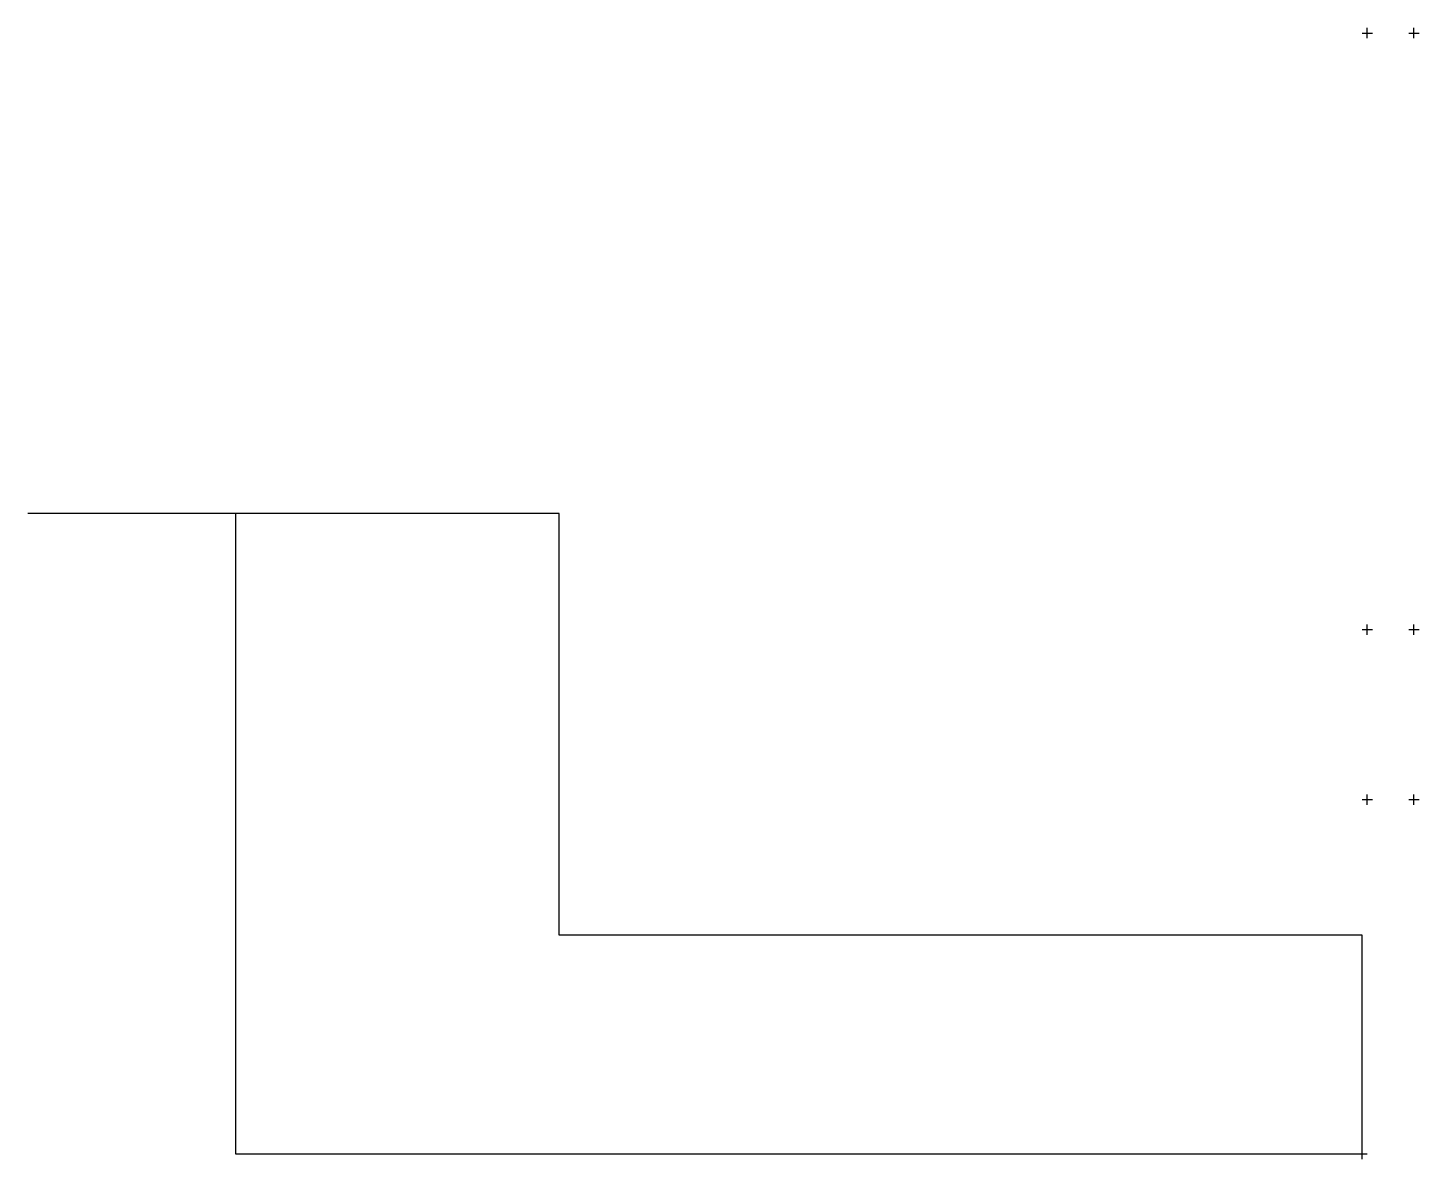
# Model space of a CAD drawing. Header units: millimetres. Extents: x -25.7 to 1.1, y -0.1 to 21.7.
import ezdxf

# ---------------------------------------------------------------- set-up
doc = ezdxf.new("R2010")
doc.units = ezdxf.units.MM
doc.header["$PDMODE"] = 2
doc.header["$PDSIZE"] = 0.1
doc.linetypes.add('Continuous2', pattern=[0])
doc.layers.add('Unnamed Level 1', color=1, linetype='Continuous')

msp = doc.modelspace()

# ---------------------------------------------------------------- linework, layer by layer
at = {"layer": 'Unnamed Level 1', "color": 176, "linetype": 'Continuous2', "lineweight": -3, "true_color": 0x000080}
for p, q in [((-21.707, 12.334), (-25.707, 12.334)), ((-21.707, 12.334), (-21.707, 0)), ((-15.469, 12.334), (-21.707, 12.334)), ((-15.469, 4.212), (-15.469, 12.334)), ((0, 4.212), (-15.469, 4.212)), ((0, 0), (0, 4.212)), ((-21.707, 0), (0, 0))]:
    msp.add_line(p, q, dxfattribs=at)
at = {"layer": 'Unnamed Level 1', "color": 150, "linetype": 'Continuous2', "lineweight": -3, "true_color": 0x0080ff}
for p in [(0.1, 21.59), (1, 21.59), (0.1, 10.1), (1, 10.1), (0.1, 6.826), (1, 6.826), (0, 0), (0, 0), (0, 0), (0, 0), (0, 0), (0, 0)]:
    msp.add_point(p, dxfattribs=at)

doc.saveas('drawing.dxf')
